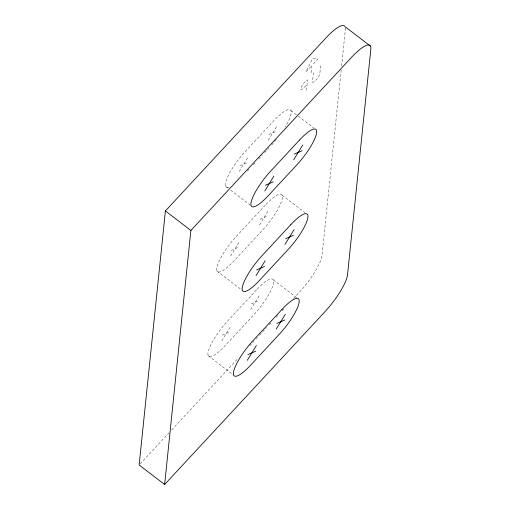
<?xml version="1.0" encoding="UTF-8"?>
<svg xmlns="http://www.w3.org/2000/svg" width="510" height="510" viewBox="0 0 510 510"><rect width="100%" height="100%" fill="white"/><g stroke="black" fill="none" stroke-linecap="round" stroke-linejoin="round"><path stroke-width="0.38" stroke-dasharray="2.55 1.91" d="M306.44 90.289L307.466 80.319A3.098 0.746 -52.6 0 0 305.63 81.122L305.012 81.785A6.375 1.536 -52.6 0 0 300.677 88.88A6.375 1.536 -52.6 0 0 304.451 87.229L306.618 84.889M311.132 72.681L311.878 65.497L305.917 71.916L312.592 58.573L317.832 59.071L312.298 65.038M313.446 72.694L312.522 81.67A5.718 1.377 -52.6 0 0 315.907 80.191A5.718 1.377 -52.6 0 0 319.795 73.829L320.726 64.853M341.19 69.927L322.027 255.325A33.08 7.975 -52.6 0 1 299.536 292.115L293.575 298.535M341.598 65.968L345.366 29.516A33.08 7.975 -52.6 0 0 345.372 27.871M239.305 171.443L248.389 156.589M268.228 140.269L277.312 125.415M230.558 256.122L239.643 241.268M259.475 224.948L268.56 210.094M221.805 340.801L230.89 325.947M250.729 309.627L259.813 294.774M247.395 171.169L249.537 168.861M253.285 164.819L255.963 161.931M258.64 159.05L262.389 155.008M264.531 152.7L267.208 149.812M267.744 149.232L268.815 148.078M140.231 463.813L168.95 432.862M171.66 429.943L238.31 358.109M249.683 345.844L254.018 341.171M256.186 338.831L257.269 337.665M259.437 335.331L262.146 332.412M262.688 331.825L266.481 327.739M269.191 324.819L271.9 321.899M276.235 317.226L278.403 314.887M282.196 310.8L284.905 307.881M268.821 134.57L276.726 131.115M239.898 165.744L247.803 162.288M260.068 219.249L267.973 215.794M231.145 250.423L239.05 246.967M251.315 303.928L259.22 300.473M222.392 335.102L230.303 331.647M290.878 110.485L297.719 115.725M298.337 116.197L313.88 128.099M282.126 195.164L305.127 212.778M225.739 186.373L228.225 188.279M230.711 190.185L251.226 205.893M273.379 279.843L298.242 298.885M216.992 271.052L242.48 290.572M208.239 355.731L233.727 375.252M229.175 187.074A28.942 6.981 -52.6 0 1 227.607 176.995A28.942 6.981 -52.6 0 1 245.125 151.668L274.048 120.494A28.942 6.981 -52.6 0 1 290.177 109.739A28.942 6.981 -52.6 0 1 285.281 126.894M276.299 139.638A28.942 6.981 -52.6 0 1 273.908 142.5M273.424 143.055A28.942 6.981 -52.6 0 1 271.492 145.191M265.296 205.173L236.372 236.347A28.942 6.981 -52.6 0 0 216.693 268.534A28.942 6.981 -52.6 0 0 233.822 261.043L262.746 229.87A28.942 6.981 -52.6 0 0 282.425 197.682A28.942 6.981 -52.6 0 0 265.296 205.173M256.543 289.852L227.626 321.026A28.942 6.981 -52.6 0 0 207.94 353.213A28.942 6.981 -52.6 0 0 225.069 345.723L253.993 314.549A28.942 6.981 -52.6 0 0 273.672 282.361A28.942 6.981 -52.6 0 0 256.543 289.852"/><path stroke-width="0.76" d="M370.509 46.155L345.028 26.641A33.08 7.975 -52.6 0 0 325.788 38.078L165.399 210.949L139.147 464.98L164.634 484.5L325.023 311.629A33.08 7.975 -52.6 0 0 347.514 274.845L370.853 49.036A33.08 7.975 -52.6 0 0 351.275 57.598L190.887 230.463L164.634 484.5M264.792 190.963L273.876 176.109M293.715 159.789L302.8 144.936M256.045 275.642L265.123 260.788M284.962 244.469L294.047 229.615M247.293 360.321L256.377 345.468M276.216 329.148L285.3 314.294M294.302 154.09L302.213 150.635M265.385 185.264L273.29 181.809M285.555 238.769L293.46 235.314M256.632 269.943L264.537 266.488M276.802 323.448L284.707 319.993M247.879 354.622L255.784 351.167M165.399 210.949L190.887 230.463M299.536 140.014L270.612 171.188A28.942 6.981 -52.6 0 0 250.933 203.375A28.942 6.981 -52.6 0 0 268.056 195.885L296.979 164.711A28.942 6.981 -52.6 0 0 316.665 132.523A28.942 6.981 -52.6 0 0 299.536 140.014M290.783 224.693L261.859 255.867A28.942 6.981 -52.6 0 0 242.18 288.054A28.942 6.981 -52.6 0 0 259.309 280.564L288.233 249.39A28.942 6.981 -52.6 0 0 307.912 217.203A28.942 6.981 -52.6 0 0 290.783 224.693M282.03 309.372L253.113 340.546A28.942 6.981 -52.6 0 0 233.427 372.727A28.942 6.981 -52.6 0 0 250.557 365.243L279.48 334.069A28.942 6.981 -52.6 0 0 299.16 301.882A28.942 6.981 -52.6 0 0 282.03 309.372"/></g></svg>
